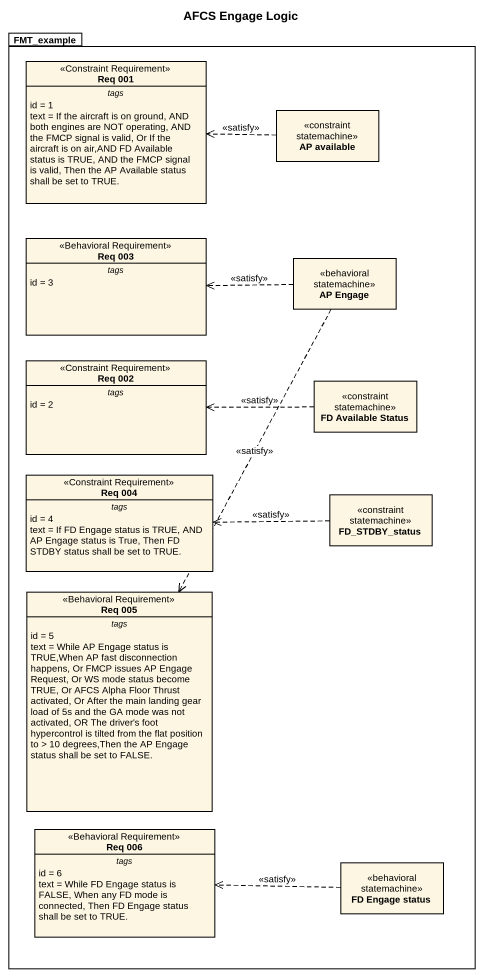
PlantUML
@startuml
title AFCS Engage Logic
hide circle
hide empty members
package FMT_example {
  class "Req 001" as Req_001 <<Constraint Requirement>> {
    -- tags --
    id = 1
    text = If the aircraft is on ground, AND both engines are NOT operating, AND the FMCP signal is valid, Or If the aircraft is on air,AND FD Available status is TRUE, AND the FMCP signal is valid, Then the AP Available status shall be set to TRUE.
  }
  class "AP available" as AP_available <<constraint statemachine>>
  class "Req 003" as Req_003 <<Behavioral Requirement>> {
    -- tags --
    id = 3
  }
  class "AP Engage" as AP_Engage <<behavioral statemachine>>
  class "Req 002" as Req_002 <<Constraint Requirement>> {
    -- tags --
    id = 2
  }
  class "FD Available Status" as FD_Available_Status <<constraint statemachine>>
  class "Req 004" as Req_004 <<Constraint Requirement>> {
    -- tags --
    id = 4
    text = If FD Engage status is TRUE, AND AP Engage status is True, Then FD STDBY status shall be set to TRUE.
  }
  class FD_STDBY_status <<constraint statemachine>>
  class "Req 005" as Req_005 <<Behavioral Requirement>> {
    -- tags --
    id = 5
    text = While AP Engage status is TRUE,When AP fast disconnection happens, Or FMCP issues AP Engage Request, Or WS mode status become TRUE, Or AFCS Alpha Floor Thrust activated, Or After the main landing gear load of 5s and the GA mode was not activated, OR The driver's foot hypercontrol is tilted from the flat position to > 10 degrees,Then the AP Engage status shall be set to FALSE.
  }
  class "Req 006" as Req_006 <<Behavioral Requirement>> {
    -- tags --
    id = 6
    text = While FD Engage status is FALSE, When any FD mode is connected, Then FD Engage status shall be set to TRUE.
  }
  class "FD Engage status" as FD_Engage_status <<behavioral statemachine>>
}
AP_available .left.> Req_001 : <<satisfy>>
AP_Engage .left.> Req_003 : <<satisfy>>
AP_Engage ..> Req_005 : <<satisfy>>
FD_Available_Status .left.> Req_002 : <<satisfy>>
FD_STDBY_status .left.> Req_004 : <<satisfy>>
FD_Engage_status .left.> Req_006 : <<satisfy>>
@enduml
